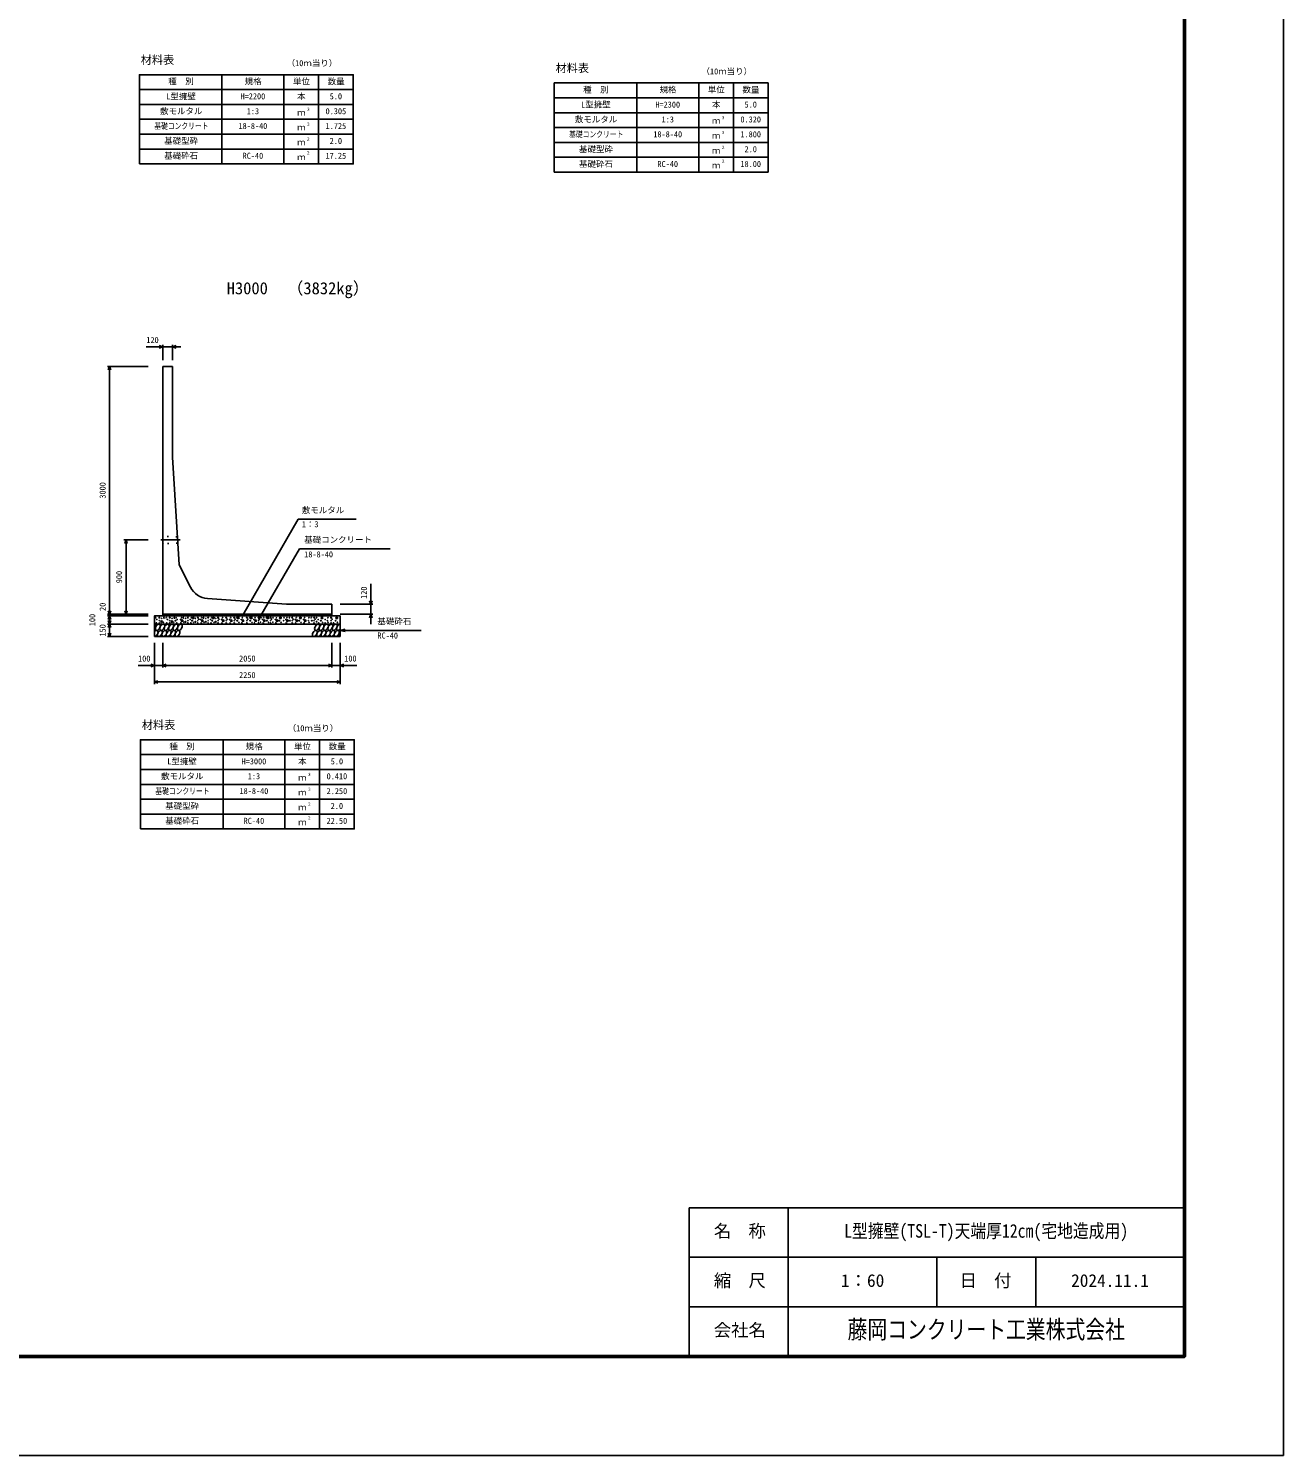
# Model space of a CAD drawing. Units: millimetres, scale not verified. Extents: x -50400 to 50400, y -17820 to 17820.
# Drawn here: x 35199 to 50400, y -17820 to -542 of the extents above; entities that cross this region are included whole.
import ezdxf
from ezdxf.enums import TextEntityAlignment as Align

# ---------------------------------------------------------------- set-up
doc = ezdxf.new("R2010")
doc.units = ezdxf.units.MM
doc.header["$LTSCALE"] = 60
doc.linetypes.add('DOTTED', pattern=[1.75, 0.25, -1.5])
doc.linetypes.add('LONG_DASHED_DOTTED', pattern=[15.25, 12, -1.5, 0.25, -1.5])
for name, color, linetype, lineweight in [('0-0_CENTER', 7, 'LONG_DASHED_DOTTED', 25), ('0-1_DIM', 7, 'Continuous', 25), ('0-2_Defpoints', 5, 'Continuous', 25), ('0-3_HATCH', 6, 'Continuous', 25), ('0-4_HYO', 3, 'Continuous', 25), ('0-5_HYO2', 4, 'Continuous', 25), ('0-6_OUTLINE', 1, 'Continuous', 25), ('0-7_OUTLINE2', 4, 'DOTTED', 25), ('0-8_TXT', 7, 'Continuous', 25), ('0-9_WAKU', 3, 'Continuous', 25), ('0-A_WAKU-LINE', 7, 'Continuous', 25)]:
    doc.layers.add(name, color=color, linetype=linetype, lineweight=lineweight)
doc.layers.add('0-B_WAKU-TXT', color=7, linetype='Continuous')
doc.styles.add('ＭＳ ゴシック', font='')
doc.styles.get('ＭＳ ゴシック').set_extended_font_data('MS Gothic')

msp = doc.modelspace()

# ---------------------------------------------------------------- linework, layer by layer
at = {"layer": '0-0_CENTER'}
msp.add_line((36800.89, -6733.77), (37036.53, -6733.77), dxfattribs=at)
at = {"layer": '0-1_DIM'}
for p, q in [((36624.96, -4396.88), (36824.5, -4396.88)), ((36824.5, -4371.88), (36824.5, -4558.77)), ((36944.5, -4396.88), (36824.5, -4396.88)), ((36944.5, -4371.88), (36944.5, -4558.77)), ((36944.5, -4396.88), (37044.5, -4396.88)), ((36154.5, -4633.77), (36649.5, -4633.77)), ((36179.5, -7633.77), (36179.5, -4633.77)), ((37795.19, -7645.1), (38466.46, -6482.42)), ((39168.87, -6482.42), (38466.46, -6482.42)), ((36354.5, -6733.77), (36649.5, -6733.77)), ((36379.5, -6733.77), (36379.5, -7633.77)), ((37984.67, -7699.49), (38480.94, -6839.93)), ((39580.48, -6839.93), (38480.94, -6839.93)), ((39344.5, -7513.77), (39344.5, -7266.08)), ((39369.5, -7513.77), (38974.5, -7513.77)), ((39344.5, -7513.77), (39344.5, -7633.77)), ((36154.5, -7633.77), (36649.5, -7633.77)), ((36154.5, -7653.77), (36649.5, -7653.77)), ((36154.5, -7753.77), (36649.5, -7753.77)), ((36179.5, -7633.77), (36179.5, -7653.77)), ((36179.5, -7653.77), (36179.5, -7753.77)), ((36179.5, -7753.77), (36179.5, -7903.77)), ((39369.5, -7633.77), (38974.5, -7633.77)), ((39344.5, -7753.77), (39344.5, -7633.77)), ((36154.5, -7903.77), (36649.5, -7903.77)), ((38974.5, -7828.77), (39032.46, -7813.25)), ((39954.82, -7828.77), (38974.5, -7828.77)), ((38974.5, -7828.77), (39032.46, -7844.3)), ((36724.5, -8478.77), (36724.5, -7978.77)), ((36824.5, -8278.77), (36824.5, -7978.77)), ((38874.5, -8278.77), (38874.5, -7978.77)), ((38874.5, -8278.77), (38874.5, -7978.77)), ((38974.5, -8478.77), (38974.5, -7978.77)), ((36524.96, -8253.77), (36724.5, -8253.77)), ((36824.5, -8253.77), (36724.5, -8253.77)), ((38874.5, -8253.77), (36824.5, -8253.77)), ((38974.5, -8253.77), (38874.5, -8253.77)), ((39174.04, -8253.77), (38974.5, -8253.77)), ((38974.5, -8453.77), (36724.5, -8453.77))]:
    msp.add_line(p, q, dxfattribs=at)
for points in [[(36782.21, -4381.49), (36824.5, -4396.88), (36782.21, -4412.27)], [(36986.79, -4381.49), (36944.5, -4396.88), (36986.79, -4412.27)], [(36194.89, -4676.06), (36179.5, -4633.77), (36164.11, -4676.06)], [(36394.89, -6776.06), (36379.5, -6733.77), (36364.11, -6776.06)], [(36194.89, -7591.49), (36179.5, -7633.77), (36164.11, -7591.49)], [(36394.89, -7591.49), (36379.5, -7633.77), (36364.11, -7591.49)], [(39329.11, -7471.49), (39344.5, -7513.77), (39359.89, -7471.49)], [(36194.89, -7696.06), (36179.5, -7653.77), (36164.11, -7696.06)], [(36194.89, -7711.49), (36179.5, -7753.77), (36164.11, -7711.49)], [(36194.89, -7796.06), (36179.5, -7753.77), (36164.11, -7796.06)], [(39329.11, -7676.06), (39344.5, -7633.77), (39359.89, -7676.06)], [(36194.89, -7861.49), (36179.5, -7903.77), (36164.11, -7861.49)], [(36682.21, -8238.38), (36724.5, -8253.77), (36682.21, -8269.17)], [(36866.79, -8238.38), (36824.5, -8253.77), (36866.79, -8269.17)], [(38832.21, -8238.38), (38874.5, -8253.77), (38832.21, -8269.17)], [(39016.79, -8238.38), (38974.5, -8253.77), (39016.79, -8269.17)], [(36766.79, -8438.38), (36724.5, -8453.77), (36766.79, -8469.17)], [(38932.21, -8438.38), (38974.5, -8453.77), (38932.21, -8469.17)]]:
    msp.add_lwpolyline(points, dxfattribs=at)
at = {"layer": '0-2_Defpoints'}
msp.add_lwpolyline([(0, -17820), (50400, -17820), (50400, 17820), (0, 17820)], close=True, dxfattribs=at)
at = {"layer": '0-3_HATCH'}
for centre, radius in [((36740.47, -7676.6), 2.5), ((36747.48, -7739.63), 2.5), ((36754.49, -7697.61), 2.5), ((36783.36, -7675.72), 5), ((36783.36, -7711.61), 2.5), ((36783.36, -7739.63), 2.5), ((36811.4, -7724.75), 10), ((36811.4, -7683.6), 2.5), ((36832.43, -7731.75), 2.5), ((36839.44, -7676.6), 5), ((36866.57, -7676.6), 2.5), ((36873.58, -7739.63), 2.5), ((36880.59, -7697.61), 2.5), ((36909.47, -7675.72), 5), ((36909.47, -7711.61), 2.5), ((36909.47, -7739.63), 2.5), ((36937.51, -7724.75), 10), ((36937.51, -7683.6), 2.5), ((36958.53, -7731.75), 2.5), ((36965.54, -7676.6), 5), ((36979.56, -7711.61), 5), ((36986.57, -7676.6), 2.5), ((36993.58, -7739.63), 2.5), ((37000.59, -7697.61), 2.5), ((37038.41, -7697.61), 2.5), ((37045.42, -7739.63), 2.5), ((37059.44, -7711.61), 10), ((37052.43, -7676.6), 2.5), ((37073.46, -7676.6), 5), ((37080.47, -7731.75), 2.5), ((37101.49, -7724.75), 5), ((37101.49, -7683.6), 2.5), ((37129.53, -7675.72), 5), ((37129.53, -7711.61), 2.5), ((37129.53, -7739.63), 2.5), ((37158.41, -7697.61), 2.5), ((37165.42, -7739.63), 2.5), ((37172.43, -7676.6), 2.5), ((37179.44, -7711.61), 5), ((37193.46, -7676.6), 10), ((37200.47, -7731.75), 2.5), ((37221.49, -7724.75), 5), ((37221.49, -7683.6), 2.5), ((37249.53, -7675.72), 5), ((37249.53, -7711.61), 2.5), ((37249.53, -7739.63), 2.5), ((37260.87, -7693.29), 2.5), ((37283.63, -7697.61), 2.5), ((37290.64, -7739.63), 2.5), ((37304.66, -7711.61), 10), ((37297.65, -7676.6), 2.5), ((37318.68, -7676.6), 5), ((37325.69, -7731.75), 2.5), ((37346.72, -7724.75), 5), ((37346.72, -7683.6), 2.5), ((37374.76, -7675.72), 5), ((37374.76, -7711.61), 2.5), ((37374.76, -7739.63), 2.5), ((37403.63, -7697.61), 2.5), ((37410.64, -7739.63), 2.5), ((37417.65, -7676.6), 2.5), ((37424.66, -7711.61), 5), ((37438.68, -7676.6), 10), ((37445.69, -7731.75), 2.5), ((37466.72, -7724.75), 5), ((37466.72, -7683.6), 2.5), ((37494.76, -7675.72), 5), ((37494.76, -7711.61), 2.5), ((37494.76, -7739.63), 2.5), ((37506.1, -7693.29), 2.5), ((37535.56, -7697.61), 2.5), ((37542.57, -7739.63), 2.5), ((37556.59, -7711.61), 10), ((37549.58, -7676.6), 2.5), ((37593.2, -7675.72), 5), ((37593.2, -7711.61), 2.5), ((37593.2, -7739.63), 2.5), ((37604.54, -7693.29), 2.5), ((37634, -7697.61), 2.5), ((37641.01, -7739.63), 2.5), ((37655.03, -7711.61), 10), ((37648.01, -7676.6), 2.5), ((37690.19, -7675.72), 5), ((37690.19, -7711.61), 2.5), ((37690.19, -7739.63), 2.5), ((37701.53, -7693.29), 2.5), ((37719.89, -7676.6), 2.5), ((37726.9, -7711.61), 5), ((37740.92, -7676.6), 10), ((37747.93, -7731.75), 2.5), ((37776.27, -7697.61), 2.5), ((37783.28, -7739.63), 2.5), ((37797.3, -7711.61), 10), ((37790.29, -7676.6), 2.5), ((37843.58, -7675.72), 5), ((37843.58, -7711.61), 2.5), ((37843.58, -7739.63), 2.5), ((37854.92, -7693.29), 2.5), ((37877.55, -7676.6), 2.5), ((37884.56, -7711.61), 5), ((37898.58, -7676.6), 10), ((37905.59, -7731.75), 2.5), ((37929.24, -7697.61), 2.5), ((37936.25, -7739.63), 2.5), ((37950.27, -7711.61), 10), ((37943.26, -7676.6), 2.5), ((37985.44, -7675.72), 5), ((37985.44, -7711.61), 2.5), ((37985.44, -7739.63), 2.5), ((37996.78, -7693.29), 2.5), ((38010.09, -7729.97), 2.5), ((38015.13, -7676.6), 2.5), ((38034.37, -7697.61), 2.5), ((38041.38, -7739.63), 2.5), ((38055.4, -7711.61), 10), ((38048.39, -7676.6), 2.5), ((38079.17, -7676.6), 2.5), ((38086.19, -7711.61), 5), ((38100.2, -7676.6), 10), ((38107.21, -7731.75), 2.5), ((38131.97, -7675.72), 5), ((38131.97, -7711.61), 2.5), ((38131.97, -7739.63), 2.5), ((38143.31, -7693.29), 2.5), ((38156.63, -7729.97), 2.5), ((38161.67, -7676.6), 2.5), ((38188.66, -7697.61), 2.5), ((38195.67, -7739.63), 2.5), ((38209.69, -7711.61), 10), ((38202.68, -7676.6), 2.5), ((38236.82, -7711.61), 5), ((38250.84, -7676.6), 10), ((38257.85, -7731.75), 2.5), ((38288.49, -7711.61), 2.5), ((38294.93, -7676.6), 2.5), ((38314.16, -7697.61), 2.5), ((38321.17, -7739.63), 2.5), ((38335.19, -7711.61), 10), ((38328.18, -7676.6), 2.5), ((38358.97, -7676.6), 2.5), ((38365.98, -7711.61), 5), ((38393.37, -7675.72), 5), ((38393.37, -7711.61), 2.5), ((38393.37, -7739.63), 2.5), ((38404.71, -7693.29), 2.5), ((38427.83, -7697.61), 2.5), ((38434.84, -7739.63), 2.5), ((38448.86, -7711.61), 10), ((38441.85, -7676.6), 2.5), ((38478.47, -7711.61), 5), ((38492.49, -7676.6), 10), ((38499.49, -7731.75), 2.5), ((38529.11, -7697.61), 2.5), ((38536.12, -7739.63), 2.5), ((38550.14, -7711.61), 10), ((38543.12, -7676.6), 2.5), ((38588.16, -7711.61), 2.5), ((38594.59, -7676.6), 2.5), ((38596.5, -7731.75), 2.5), ((38623.96, -7676.6), 2.5), ((38630.97, -7711.61), 5), ((38658.37, -7675.72), 5), ((38658.37, -7711.61), 2.5), ((38658.37, -7739.63), 2.5), ((38669.71, -7693.29), 2.5), ((38688.85, -7723.9), 5), ((38688.68, -7676.6), 2.5), ((38707.89, -7697.61), 2.5), ((38714.9, -7739.63), 2.5), ((38740.52, -7711.61), 5), ((38754.54, -7676.6), 10), ((38761.55, -7731.75), 2.5), ((38791.16, -7697.61), 2.5), ((38792.63, -7739.63), 2.5), ((38818.8, -7711.61), 2.5), ((38825.23, -7676.6), 2.5), ((38827.14, -7731.75), 2.5), ((38864.01, -7675.72), 5), ((38864.01, -7711.61), 2.5), ((38864.01, -7739.63), 2.5), ((38875.35, -7693.29), 2.5), ((38893.23, -7739.63), 2.5), ((38918.85, -7711.61), 5), ((38932.87, -7676.6), 10), ((38939.87, -7731.75), 2.5)]:
    msp.add_circle(centre, radius, dxfattribs=at)
for centre, start_param, end_param in [((36712.13, -7791.3), 4.385593, 6.67454438), ((38960.64, -7791.3), 0.33577149, 4.44118059), ((36737.46, -7866.29), 3.51114638, 7.548991), ((38985.96, -7866.29), 1.2110787, 3.56587337)]:
    msp.add_ellipse(centre, major_axis=(21.81, 35.31), ratio=0.5792, start_param=start_param, end_param=end_param, dxfattribs=at)
for centre in [(36765.34, -7791.3), (36818.55, -7791.3), (36871.76, -7791.3), (36924.97, -7791.3), (36978.18, -7791.3), (37031.39, -7791.3), (38694.6, -7791.3), (38747.81, -7791.3), (38801.01, -7791.3), (38854.22, -7791.3), (38907.43, -7791.3), (36790.66, -7866.29), (36843.87, -7866.29), (36897.08, -7866.29), (36950.29, -7866.29), (37003.5, -7866.29), (38666.71, -7866.29), (38719.92, -7866.29), (38773.13, -7866.29), (38826.34, -7866.29), (38879.54, -7866.29), (38932.75, -7866.29)]:
    msp.add_ellipse(centre, major_axis=(21.81, 35.31), ratio=0.5792, dxfattribs=at)
at = {"layer": '0-4_HYO'}
for p, q in [((37542, -1100.77), (37542, -2180.77)), ((38292, -1100.77), (38292, -2180.77)), ((38712, -1100.77), (38712, -2180.77)), ((42567, -1200.77), (42567, -2280.77)), ((43317, -1200.77), (43317, -2280.77)), ((43737, -1200.77), (43737, -2280.77)), ((36542, -1280.77), (39132, -1280.77)), ((41567, -1380.77), (44157, -1380.77)), ((37554.5, -9153.77), (37554.5, -10233.77)), ((38304.5, -9153.77), (38304.5, -10233.77)), ((38724.5, -9153.77), (38724.5, -10233.77)), ((36554.5, -9333.77), (39144.5, -9333.77))]:
    msp.add_line(p, q, dxfattribs=at)
for points in [[(36542, -2180.77), (39132, -2180.77), (39132, -1100.77), (36542, -1100.77)], [(41567, -2280.77), (44157, -2280.77), (44157, -1200.77), (41567, -1200.77)], [(36554.5, -10233.77), (39144.5, -10233.77), (39144.5, -9153.77), (36554.5, -9153.77)]]:
    msp.add_lwpolyline(points, close=True, dxfattribs=at)
at = {"layer": '0-5_HYO2'}
for p, q in [((36542, -1460.77), (39132, -1460.77)), ((36542, -1640.77), (39132, -1640.77)), ((41567, -1560.77), (44157, -1560.77)), ((36542, -1820.77), (39132, -1820.77)), ((41567, -1740.77), (44157, -1740.77)), ((36542, -2000.77), (39132, -2000.77)), ((41567, -1920.77), (44157, -1920.77)), ((41567, -2100.77), (44157, -2100.77)), ((36554.5, -9513.77), (39144.5, -9513.77)), ((36554.5, -9693.77), (39144.5, -9693.77)), ((36554.5, -9873.77), (39144.5, -9873.77)), ((36554.5, -10053.77), (39144.5, -10053.77))]:
    msp.add_line(p, q, dxfattribs=at)
at = {"layer": '0-6_OUTLINE'}
for p, q in [((36824.5, -4633.77), (36944.5, -4633.77)), ((36824.5, -4633.77), (36824.5, -7653.77)), ((37160.89, -7306.55), (37024.5, -7033.77)), ((38324.5, -7513.77), (37366.36, -7444.09)), ((38874.5, -7513.77), (38324.5, -7513.77)), ((38874.5, -7653.77), (38874.5, -7513.77)), ((38974.5, -7753.77), (36724.5, -7753.77)), ((36824.5, -7633.77), (38874.5, -7633.77)), ((38974.5, -7653.77), (38974.5, -7903.77)), ((38974.5, -7903.77), (36724.5, -7903.77))]:
    msp.add_line(p, q, dxfattribs=at)
for points in [[(36944.5, -4633.77), (36944.5, -5733.77), (37024.5, -7033.77)], [(38974.5, -7653.77), (36724.5, -7653.77), (36724.5, -7903.77)]]:
    msp.add_lwpolyline(points, dxfattribs=at)
msp.add_arc((37384.5, -7194.75), 250, 206.56505, 265.84036, dxfattribs=at)
at = {"layer": '0-7_OUTLINE2'}
for p, q in [((36829.5, -6688.77), (36824.5, -6683.77)), ((36998.72, -6696.27), (36829.5, -6688.77)), ((36998.72, -6696.27), (37003.42, -6691.27)), ((36829.5, -6778.77), (36824.5, -6783.77)), ((37003.34, -6771.27), (36829.5, -6778.77)), ((37003.34, -6771.27), (37008.65, -6776.27))]:
    msp.add_line(p, q, dxfattribs=at)
at = {"layer": '0-9_WAKU'}
for p, q in [((43200, -14820), (49200, -14820)), ((43200, -16620), (43200, -14820))]:
    msp.add_line(p, q, dxfattribs=at)
at = {"layer": '0-9_WAKU', "lineweight": 50}
msp.add_lwpolyline([(1200, -16620), (49200, -16620), (49200, 16620), (1200, 16620)], close=True, dxfattribs=at)
at = {"layer": '0-A_WAKU-LINE'}
for p, q in [((44400, -16620), (44400, -14820)), ((43200, -15420), (49200, -15420)), ((46200, -16020), (46200, -15420)), ((47400, -16020), (47400, -15420)), ((43200, -16020), (49200, -16020))]:
    msp.add_line(p, q, dxfattribs=at)

# ---------------------------------------------------------------- texts
at = {"layer": '0-1_DIM', "style": 'ＭＳ ゴシック'}
for s, p in [('120', (36625.86, -4371.88)), ('敷モルタル', (38509.31, -6432.42)), ('1：3', (38509.31, -6602.54)), ('基礎コンクリート', (38538.2, -6789.93)), ('18-8-40', (38538.2, -6967.56)), ('基礎砕石', (39424.75, -7778.77)), ('RC-40', (39424.75, -7950.15)), ('100', (36525.86, -8228.77)), ('2050', (37749.5, -8228.77)), ('100', (39023.14, -8228.77)), ('2250', (37749.5, -8428.77))]:
    msp.add_text(s, height=73.31, dxfattribs=at).set_placement(p, align=Align.BOTTOM_LEFT)
for s, p in [('3000', (36154.5, -6233.77)), ('900', (36354.5, -7258.77)), ('120', (39319.5, -7448.13)), ('20', (36154.5, -7593.71)), ('100', (36029.5, -7778.77)), ('150', (36154.5, -7903.77))]:
    msp.add_text(s, height=73.31, rotation=90, dxfattribs=at).set_placement(p, align=Align.BOTTOM_LEFT)
at = {"layer": '0-8_TXT', "style": 'ＭＳ ゴシック'}
for s, height, p in [('材料表', 98.97, (36558.67, -1000.77)), ('（10ｍ当り）', 73.31, (38325.33, -1019.1)), ('材料表', 98.97, (41583.67, -1100.77)), ('（10ｍ当り）', 73.31, (43350.33, -1119.1)), ('種\u3000別', 73.31, (36892, -1240.77)), ('規格', 73.31, (37817, -1240.77)), ('単位', 73.31, (38402, -1240.77)), ('数量', 73.31, (38822, -1240.77)), ('L型擁壁', 73.31, (36867, -1420.77)), ('H=2200', 73.31, (37767, -1420.77)), ('本', 73.31, (38452, -1420.77)), ('5.0', 73.31, (38847, -1420.77)), ('種\u3000別', 73.31, (41917, -1340.77)), ('規格', 73.31, (42842, -1340.77)), ('単位', 73.31, (43427, -1340.77)), ('数量', 73.31, (43847, -1340.77)), ('敷モルタル', 73.31, (36792, -1600.77)), ('1:3', 73.31, (37842, -1600.77)), ('ｍ', 73.31, (38452, -1617.44)), ('３', 36.66, (38561.24, -1550.15)), ('0.305', 73.31, (38797, -1600.77)), ('L型擁壁', 73.31, (41892, -1520.77)), ('H=2300', 73.31, (42792, -1520.77)), ('本', 73.31, (43477, -1520.77)), ('5.0', 73.31, (43872, -1520.77)), ('18-8-40', 73.31, (37742, -1780.77)), ('ｍ', 73.31, (38452, -1797.44)), ('３', 36.66, (38561.24, -1730.15)), ('1.725', 73.31, (38797, -1780.77)), ('敷モルタル', 73.31, (41817, -1700.77)), ('1:3', 73.31, (42867, -1700.77)), ('ｍ', 73.31, (43477, -1717.44)), ('３', 36.66, (43586.24, -1650.15)), ('0.320', 73.31, (43822, -1700.77)), ('基礎型砕', 73.31, (36842, -1960.77)), ('ｍ', 73.31, (38452, -1977.44)), ('２', 36.66, (38561.24, -1910.15)), ('2.0', 73.31, (38847, -1960.77)), ('18-8-40', 73.31, (42767, -1880.77)), ('ｍ', 73.31, (43477, -1897.44)), ('３', 36.66, (43586.24, -1830.15)), ('1.800', 73.31, (43822, -1880.77)), ('基礎砕石', 73.31, (36842, -2140.77)), ('RC-40', 73.31, (37792, -2140.77)), ('２', 36.66, (38561.24, -2076.82)), ('17.25', 73.31, (38797, -2140.77)), ('基礎型砕', 73.31, (41867, -2060.77)), ('ｍ', 73.31, (43477, -2077.44)), ('２', 36.66, (43586.24, -2010.15)), ('2.0', 73.31, (43872, -2060.77)), ('ｍ', 73.31, (38452, -2157.44)), ('基礎砕石', 73.31, (41867, -2240.77)), ('RC-40', 73.31, (42817, -2240.77)), ('ｍ', 73.31, (43477, -2257.44)), ('２', 36.66, (43586.24, -2176.82)), ('18.00', 73.31, (43822, -2240.77)), ('H3000', 146.6, (37599.5, -3803.53)), ('（3832kg）', 146.6, (38328.12, -3803.53)), ('材料表', 98.97, (36571.17, -9053.77)), ('（10ｍ当り）', 73.31, (38337.83, -9072.11)), ('種\u3000別', 73.31, (36904.5, -9293.77)), ('規格', 73.31, (37829.5, -9293.77)), ('単位', 73.31, (38414.5, -9293.77)), ('数量', 73.31, (38834.5, -9293.77)), ('L型擁壁', 73.31, (36879.5, -9473.77)), ('H=3000', 73.31, (37779.5, -9473.77)), ('本', 73.31, (38464.5, -9473.77)), ('5.0', 73.31, (38859.5, -9473.77)), ('敷モルタル', 73.31, (36804.5, -9653.77)), ('1:3', 73.31, (37854.5, -9653.77)), ('ｍ', 73.31, (38464.5, -9670.44)), ('３', 36.66, (38573.74, -9603.16)), ('0.410', 73.31, (38809.5, -9653.77)), ('18-8-40', 73.31, (37754.5, -9833.77)), ('ｍ', 73.31, (38464.5, -9850.44)), ('３', 36.66, (38573.74, -9783.16)), ('2.250', 73.31, (38809.5, -9833.77)), ('基礎型砕', 73.31, (36854.5, -10013.77)), ('ｍ', 73.31, (38464.5, -10030.44)), ('２', 36.66, (38573.74, -9963.16)), ('2.0', 73.31, (38859.5, -10013.77)), ('基礎砕石', 73.31, (36854.5, -10193.77)), ('RC-40', 73.31, (37804.5, -10193.77)), ('ｍ', 73.31, (38464.5, -10210.44)), ('２', 36.66, (38573.74, -10129.83)), ('22.50', 73.31, (38809.5, -10193.77))]:
    msp.add_text(s, height=height, dxfattribs=at).set_placement(p, align=Align.BOTTOM_LEFT)
at = {"layer": '0-8_TXT', "style": 'ＭＳ ゴシック', "width": 0.8}
for p in [(36722, -1780.77), (41747, -1880.77), (36734.5, -9833.77)]:
    msp.add_text('基礎コンクリート', height=73.31, dxfattribs=at).set_placement(p, align=Align.BOTTOM_LEFT)
at = {"layer": '0-B_WAKU-TXT', "style": 'ＭＳ ゴシック'}
for s, p in [('名\u3000称', (43499.71, -15225)), ('縮\u3000尺', (43499.71, -15825)), ('1：60', (45040.49, -15825)), ('日\u3000付', (46475.67, -15825)), ('2024.11.1', (47827.5, -15825)), ('会社名', (43499.71, -16425))]:
    msp.add_text(s, height=154, dxfattribs=at).set_placement(p, align=Align.BOTTOM_LEFT)
for s, height, width, p in [('L型擁壁(TSL-T)天端厚12cm(宅地造成用)', 165, 0.85, (45078.75, -15232.5)), ('藤岡コンクリート工業株式会社', 219.9, 0.8, (45120, -16470))]:
    msp.add_text(s, height=height, dxfattribs=dict(at, width=width)).set_placement(p, align=Align.BOTTOM_LEFT)

doc.saveas('drawing.dxf')
